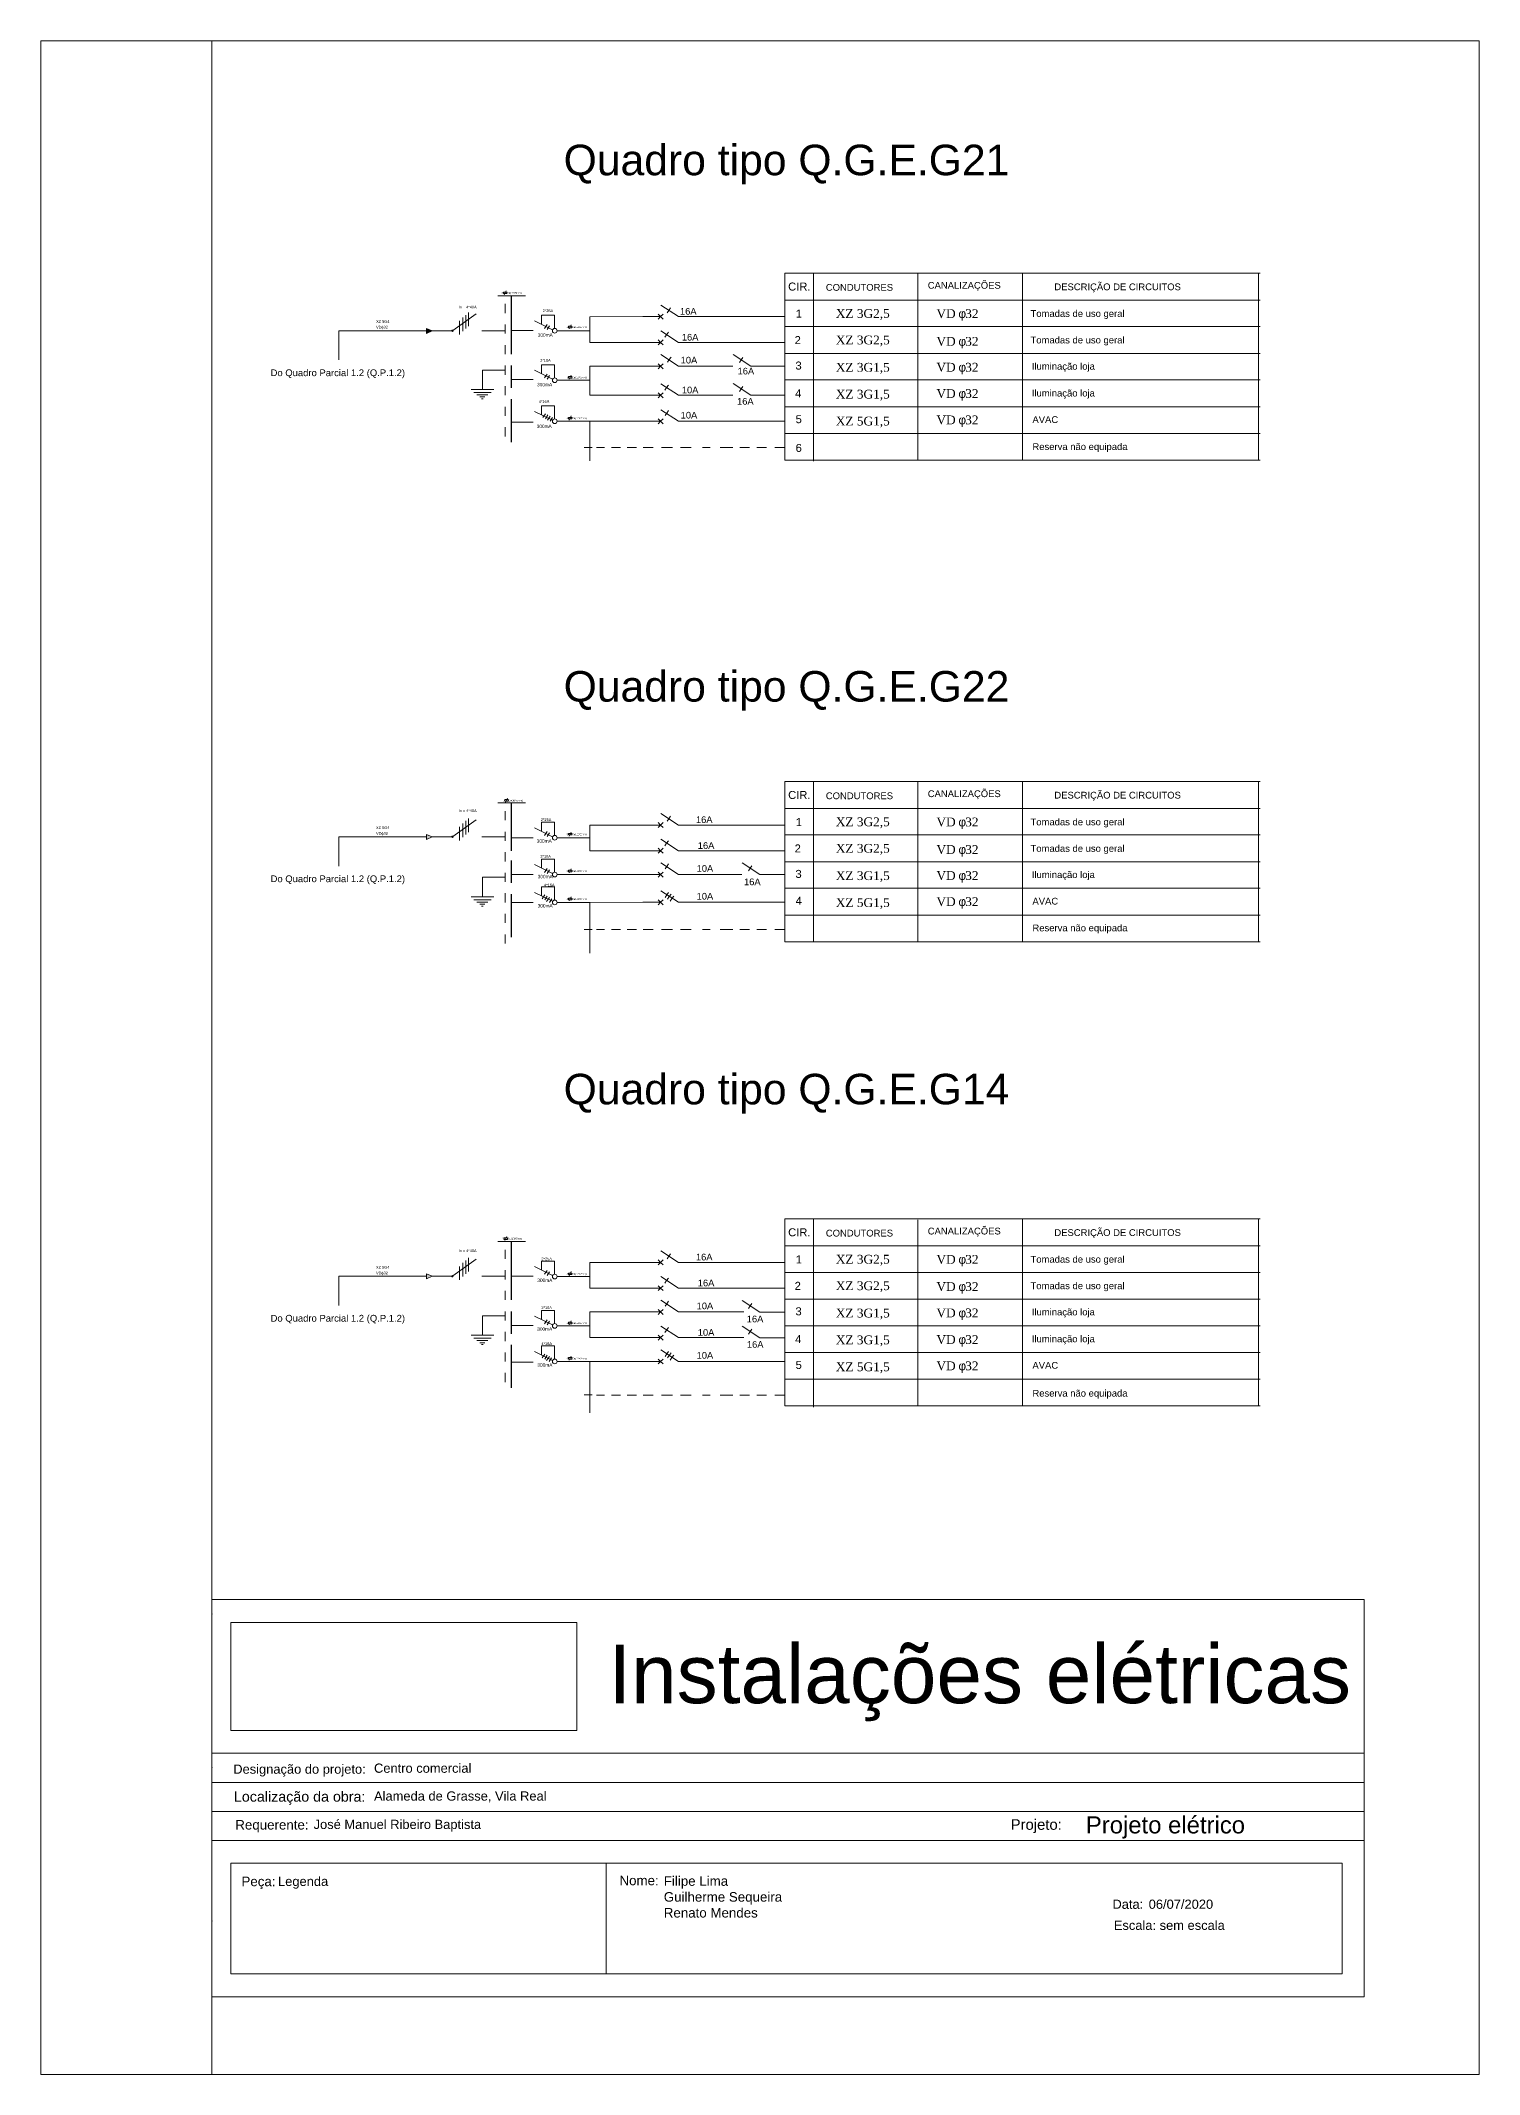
# Model space of a CAD drawing. Extents: x -17539 to 1421, y -3169 to 802964.
# Drawn here: x 628 to 649, y 381.67 to 411.37 of the extents above; entities that cross this region are included whole.
import ezdxf
from ezdxf.enums import TextEntityAlignment as Align

# ---------------------------------------------------------------- set-up
doc = ezdxf.new("R2010")
doc.units = 0
doc.header["$LTSCALE"] = 25
doc.header["$MEASUREMENT"] = 0
doc.linetypes.add('TRACO_PONTO', pattern=[500, 300, -100, 0.1, -99.9])
doc.layers.get('0').update_dxf_attribs({"lineweight": 9})
doc.styles.add('MtXpl_Symbol', font='symbol.ttf')
doc.styles.add('MtXpl_Times_New_Roma', font='times.ttf')
doc.styles.add('ROMANS', font='arial.ttf')
doc.styles.get("Standard").update_dxf_attribs({"font": 'arial.ttf'})

msp = doc.modelspace()

# ---------------------------------------------------------------- hatches: boundary and pattern name
h = msp.add_hatch()
h.set_pattern_fill('ANSI31', color=256)
h.paths.add_polyline_path([(633.632, 407.165), (633.632, 407.094), (633.717, 407.131)])
h = msp.add_hatch(color=256)
h.dxf.hatch_style = 1
h.paths.add_polyline_path([(633.632, 407.165), (633.632, 407.094), (633.717, 407.131)])
h = msp.add_hatch(color=256)
h.dxf.hatch_style = 1
h.paths.add_polyline_path([(633.717, 399.742), (633.632, 399.776), (633.632, 399.704)])
h.paths.add_polyline_path([(633.717, 393.324), (633.632, 393.358), (633.632, 393.287)])

# ---------------------------------------------------------------- linework, layer by layer
for p, q in [((628.002, 411.369), (628.002, 381.669)), ((628.002, 411.369), (649.002, 411.369)), ((630.502, 411.369), (630.502, 381.669)), ((649.002, 411.369), (649.002, 381.669)), ((649.002, 411.369), (649.002, 410.888)), ((638.863, 407.973), (645.804, 407.973)), ((638.863, 407.973), (638.863, 406.414)), ((639.282, 407.975), (639.282, 406.396)), ((640.804, 407.963), (640.804, 406.414)), ((642.333, 407.973), (642.333, 406.414)), ((645.778, 407.973), (645.778, 406.414)), ((634.675, 407.644), (635.078, 407.644)), ((634.805, 407.698), (634.757, 407.698)), ((634.757, 407.675), (634.757, 407.698)), ((634.757, 407.675), (634.805, 407.675)), ((634.767, 407.659), (634.798, 407.718)), ((634.783, 407.524), (634.783, 407.391)), ((634.805, 407.675), (634.805, 407.699)), ((637.312, 407.339), (637.055, 407.508)), ((638.863, 407.582), (645.804, 407.582)), ((639.083, 407.582), (645.804, 407.582)), ((634.017, 407.137), (634.361, 407.381)), ((634.116, 407.277), (634.116, 407.078)), ((634.162, 407.326), (634.162, 407.128)), ((634.207, 407.363), (634.207, 407.165)), ((634.246, 407.4), (634.246, 407.202)), ((634.783, 407.224), (634.783, 407.091)), ((635.474, 407.147), (635.21, 407.278)), ((635.313, 407.227), (635.313, 407.359)), ((635.313, 407.359), (635.504, 407.359)), ((635.396, 407.222), (635.355, 407.165)), ((635.429, 407.203), (635.395, 407.15)), ((635.504, 407.359), (635.504, 407.166)), ((635.754, 407.2), (635.706, 407.2)), ((635.706, 407.176), (635.706, 407.2)), ((635.716, 407.161), (635.747, 407.22)), ((635.753, 407.176), (635.753, 407.2)), ((636.017, 407.338), (636.794, 407.339)), ((636.017, 407.338), (636.017, 406.963)), ((636.794, 407.339), (637.051, 407.339)), ((637.051, 407.339), (637.016, 407.375)), ((637.051, 407.339), (637.016, 407.303)), ((637.028, 407.315), (637.028, 407.315)), ((637.028, 407.315), (637.028, 407.315)), ((637.028, 407.315), (637.028, 407.315)), ((637.028, 407.315), (637.028, 407.315)), ((637.051, 407.339), (637.088, 407.375)), ((637.051, 407.339), (637.088, 407.302)), ((637.172, 407.43), (637.146, 407.393)), ((637.172, 407.43), (637.198, 407.466)), ((637.312, 407.339), (638.367, 407.339)), ((638.367, 407.339), (638.861, 407.339)), ((638.863, 407.193), (645.804, 407.193)), ((633.632, 407.131), (632.352, 407.131)), ((632.352, 407.131), (632.352, 406.706)), ((633.632, 407.165), (633.632, 407.094)), ((633.632, 407.165), (633.717, 407.131)), ((633.632, 407.094), (633.717, 407.131)), ((633.873, 407.131), (633.717, 407.131)), ((634.783, 406.924), (634.783, 406.791)), ((634.87, 407.136), (635.192, 407.136)), ((635.539, 407.132), (636.017, 407.132)), ((635.706, 407.176), (635.754, 407.176)), ((636.017, 406.963), (636.794, 406.963)), ((636.794, 406.963), (637.051, 406.963)), ((637.051, 406.963), (637.016, 406.999)), ((637.051, 406.963), (637.016, 406.927)), ((637.028, 406.939), (637.028, 406.939)), ((637.028, 406.939), (637.028, 406.939)), ((637.028, 406.939), (637.028, 406.939)), ((637.028, 406.939), (637.028, 406.939)), ((637.051, 406.963), (637.088, 406.999)), ((637.051, 406.963), (637.088, 406.927)), ((637.312, 406.963), (637.055, 407.132)), ((637.139, 407.074), (637.114, 407.037)), ((637.139, 407.074), (637.165, 407.11)), ((637.312, 406.963), (638.367, 406.963)), ((637.556, 406.963), (637.554, 406.963)), ((638.863, 406.963), (638.367, 406.963)), ((634.783, 406.624), (634.783, 406.491)), ((635.313, 406.505), (635.313, 406.637)), ((635.313, 406.637), (635.504, 406.637)), ((635.504, 406.637), (635.504, 406.445)), ((636.017, 406.615), (636.794, 406.615)), ((636.017, 406.615), (636.017, 406.191)), ((636.794, 406.615), (637.051, 406.615)), ((637.051, 406.615), (637.016, 406.651)), ((637.051, 406.615), (637.016, 406.579)), ((637.051, 406.615), (637.088, 406.651)), ((637.051, 406.615), (637.088, 406.579)), ((637.312, 406.615), (637.055, 406.785)), ((637.176, 406.712), (637.151, 406.676)), ((637.176, 406.712), (637.203, 406.749)), ((637.312, 406.615), (637.556, 406.615)), ((637.556, 406.616), (637.554, 406.616)), ((637.556, 406.616), (638.106, 406.616)), ((638.367, 406.616), (638.11, 406.785)), ((638.226, 406.707), (638.201, 406.67)), ((638.226, 406.707), (638.253, 406.744)), ((638.864, 406.616), (638.367, 406.616)), ((638.863, 406.803), (645.805, 406.803)), ((638.863, 406.803), (638.863, 405.244)), ((639.282, 406.805), (639.282, 405.226)), ((640.804, 406.793), (640.804, 405.244)), ((642.333, 406.803), (642.333, 405.244)), ((645.778, 406.803), (645.778, 405.244)), ((634.451, 406.274), (634.451, 406.558)), ((634.783, 406.558), (634.451, 406.558)), ((634.783, 406.324), (634.783, 406.191)), ((634.871, 406.419), (635.192, 406.419)), ((635.474, 406.426), (635.21, 406.556)), ((635.396, 406.5), (635.355, 406.443)), ((635.429, 406.481), (635.395, 406.428)), ((635.539, 406.41), (636.017, 406.41)), ((635.754, 406.464), (635.706, 406.464)), ((635.706, 406.44), (635.706, 406.464)), ((635.706, 406.44), (635.754, 406.44)), ((635.716, 406.425), (635.747, 406.484)), ((635.753, 406.44), (635.753, 406.464)), ((637.028, 406.592), (637.028, 406.592)), ((637.028, 406.592), (637.028, 406.592)), ((637.028, 406.592), (637.028, 406.592)), ((637.028, 406.592), (637.028, 406.592)), ((637.312, 406.191), (637.055, 406.36)), ((637.139, 406.302), (637.114, 406.265)), ((637.139, 406.302), (637.165, 406.339)), ((638.367, 406.192), (638.11, 406.361)), ((638.226, 406.283), (638.253, 406.319)), ((638.863, 406.414), (645.805, 406.414)), ((634.287, 406.274), (634.615, 406.274)), ((634.323, 406.231), (634.578, 406.231)), ((634.37, 406.196), (634.527, 406.196)), ((634.414, 406.166), (634.484, 406.166)), ((634.438, 406.138), (634.462, 406.138)), ((634.783, 406.024), (634.783, 405.891)), ((635.313, 406.038), (635.504, 406.038)), ((635.313, 405.905), (635.313, 406.038)), ((635.504, 406.038), (635.504, 405.845)), ((636.017, 406.191), (636.794, 406.191)), ((636.794, 406.191), (637.051, 406.191)), ((637.051, 406.191), (637.016, 406.227)), ((637.051, 406.191), (637.016, 406.155)), ((637.028, 406.168), (637.028, 406.168)), ((637.028, 406.168), (637.028, 406.168)), ((637.028, 406.168), (637.028, 406.168)), ((637.028, 406.168), (637.028, 406.168)), ((637.051, 406.191), (637.088, 406.227)), ((637.051, 406.191), (637.088, 406.155)), ((637.312, 406.191), (637.556, 406.191)), ((637.556, 406.192), (637.554, 406.192)), ((637.556, 406.192), (638.106, 406.192)), ((638.226, 406.283), (638.201, 406.246)), ((638.863, 406.192), (638.367, 406.192)), ((638.863, 406.023), (645.804, 406.023)), ((634.783, 405.724), (634.783, 405.591)), ((634.871, 405.799), (635.192, 405.799)), ((635.474, 405.826), (635.21, 405.956)), ((635.373, 405.921), (635.332, 405.864)), ((635.406, 405.903), (635.371, 405.849)), ((635.439, 405.885), (635.398, 405.827)), ((635.473, 405.866), (635.438, 405.812)), ((635.539, 405.811), (636.017, 405.811)), ((635.754, 405.868), (635.706, 405.868)), ((635.706, 405.844), (635.706, 405.868)), ((635.706, 405.845), (635.754, 405.845)), ((635.716, 405.829), (635.747, 405.888)), ((635.753, 405.845), (635.753, 405.869)), ((636.017, 405.811), (636.794, 405.811)), ((636.017, 405.811), (636.017, 405.233)), ((636.794, 405.811), (637.051, 405.811)), ((637.051, 405.811), (637.016, 405.847)), ((637.051, 405.811), (637.016, 405.775)), ((637.028, 405.787), (637.028, 405.787)), ((637.028, 405.787), (637.028, 405.787)), ((637.028, 405.787), (637.028, 405.787)), ((637.028, 405.787), (637.028, 405.787)), ((637.051, 405.811), (637.088, 405.847)), ((637.051, 405.811), (637.088, 405.775)), ((637.312, 405.811), (637.055, 405.98)), ((637.142, 405.931), (637.117, 405.894)), ((637.142, 405.931), (637.168, 405.968)), ((637.312, 405.811), (638.862, 405.811)), ((637.556, 405.811), (637.554, 405.811)), ((636.054, 405.429), (635.936, 405.429)), ((636.232, 405.428), (636.114, 405.428)), ((636.464, 405.428), (636.334, 405.428)), ((636.697, 405.428), (636.565, 405.428)), ((636.941, 405.428), (636.798, 405.428)), ((637.225, 405.428), (637.063, 405.428)), ((637.499, 405.428), (637.342, 405.428)), ((637.776, 405.428), (637.663, 405.428)), ((638.105, 405.428), (637.92, 405.428)), ((638.35, 405.428), (638.209, 405.428)), ((638.595, 405.428), (638.458, 405.428)), ((638.864, 405.428), (638.719, 405.428)), ((638.863, 405.634), (645.805, 405.634)), ((638.863, 405.244), (645.805, 405.244)), ((638.863, 400.549), (645.804, 400.549)), ((638.863, 400.549), (638.863, 398.99)), ((639.282, 400.551), (639.282, 398.972)), ((640.804, 400.539), (640.804, 398.99)), ((642.333, 400.549), (642.333, 398.99)), ((645.778, 400.549), (645.778, 398.99)), ((634.675, 400.237), (635.078, 400.237)), ((634.825, 400.286), (634.777, 400.286)), ((634.777, 400.262), (634.777, 400.286)), ((634.777, 400.262), (634.825, 400.262)), ((634.783, 400.117), (634.783, 399.984)), ((634.787, 400.247), (634.818, 400.306)), ((634.825, 400.262), (634.825, 400.286)), ((637.312, 399.914), (637.055, 400.084)), ((638.863, 400.158), (645.804, 400.158)), ((639.083, 400.158), (645.804, 400.158)), ((633.632, 399.776), (633.632, 399.704)), ((633.632, 399.776), (633.717, 399.742)), ((634.017, 399.747), (634.361, 399.992)), ((634.116, 399.887), (634.116, 399.689)), ((634.162, 399.937), (634.162, 399.738)), ((634.207, 399.974), (634.207, 399.775)), ((634.246, 400.01), (634.246, 399.812)), ((634.783, 399.817), (634.783, 399.684)), ((635.474, 399.744), (635.21, 399.874)), ((635.313, 399.823), (635.313, 399.956)), ((635.313, 399.956), (635.504, 399.956)), ((635.396, 399.818), (635.355, 399.761)), ((635.429, 399.8), (635.395, 399.746)), ((635.504, 399.956), (635.504, 399.763)), ((635.706, 399.769), (635.706, 399.793)), ((635.754, 399.792), (635.706, 399.792)), ((635.706, 399.769), (635.753, 399.769)), ((635.716, 399.753), (635.747, 399.812)), ((635.753, 399.769), (635.753, 399.793)), ((636.017, 399.914), (636.794, 399.914)), ((636.017, 399.914), (636.017, 399.539)), ((636.794, 399.914), (637.051, 399.914)), ((637.051, 399.914), (637.016, 399.95)), ((637.051, 399.914), (637.016, 399.878)), ((637.028, 399.891), (637.028, 399.891)), ((637.028, 399.891), (637.028, 399.891)), ((637.028, 399.891), (637.028, 399.891)), ((637.028, 399.891), (637.028, 399.891)), ((637.051, 399.914), (637.088, 399.95)), ((637.051, 399.914), (637.088, 399.878)), ((637.172, 400.005), (637.146, 399.969)), ((637.172, 400.005), (637.198, 400.042)), ((637.312, 399.914), (638.498, 399.914)), ((638.498, 399.914), (638.862, 399.914)), ((638.863, 399.769), (645.804, 399.769)), ((633.632, 399.742), (632.352, 399.742)), ((632.352, 399.742), (632.352, 399.316)), ((633.632, 399.704), (633.717, 399.742)), ((633.873, 399.742), (633.717, 399.742)), ((634.783, 399.517), (634.783, 399.384)), ((634.87, 399.729), (635.192, 399.729)), ((635.539, 399.729), (636.017, 399.729)), ((636.017, 399.539), (636.794, 399.539)), ((636.794, 399.539), (637.051, 399.539)), ((637.051, 399.539), (637.016, 399.575)), ((637.051, 399.539), (637.016, 399.503)), ((637.028, 399.515), (637.028, 399.515)), ((637.028, 399.515), (637.028, 399.515)), ((637.028, 399.515), (637.028, 399.515)), ((637.028, 399.515), (637.028, 399.515)), ((637.051, 399.539), (637.088, 399.575)), ((637.051, 399.539), (637.088, 399.503)), ((637.312, 399.539), (637.055, 399.708)), ((637.139, 399.649), (637.114, 399.613)), ((637.139, 399.649), (637.165, 399.686)), ((637.312, 399.539), (637.556, 399.539)), ((638.863, 399.539), (637.554, 399.539)), ((634.783, 399.217), (634.783, 399.084)), ((634.871, 399.191), (635.192, 399.191)), ((635.474, 399.206), (635.21, 399.336)), ((635.313, 399.285), (635.313, 399.418)), ((635.313, 399.418), (635.504, 399.418)), ((635.396, 399.28), (635.355, 399.223)), ((635.429, 399.262), (635.395, 399.208)), ((635.504, 399.418), (635.504, 399.225)), ((635.539, 399.191), (636.017, 399.191)), ((635.754, 399.256), (635.706, 399.256)), ((635.706, 399.232), (635.706, 399.256)), ((635.706, 399.232), (635.753, 399.233)), ((635.716, 399.217), (635.747, 399.276)), ((635.753, 399.233), (635.753, 399.257)), ((636.017, 399.191), (636.794, 399.191)), ((636.794, 399.191), (637.051, 399.191)), ((637.051, 399.191), (637.016, 399.227)), ((637.051, 399.191), (637.016, 399.155)), ((637.051, 399.191), (637.088, 399.227)), ((637.051, 399.191), (637.088, 399.155)), ((637.312, 399.191), (637.055, 399.36)), ((637.142, 399.311), (637.117, 399.275)), ((637.142, 399.311), (637.168, 399.348)), ((637.312, 399.191), (637.556, 399.191)), ((637.98, 399.191), (637.554, 399.191)), ((637.98, 399.191), (638.237, 399.191)), ((638.498, 399.191), (638.241, 399.361)), ((638.357, 399.283), (638.332, 399.246)), ((638.357, 399.283), (638.384, 399.319)), ((638.864, 399.191), (638.498, 399.191)), ((638.863, 399.379), (645.805, 399.379)), ((638.863, 399.379), (638.863, 398.209)), ((639.282, 399.381), (639.282, 398.209)), ((640.804, 399.369), (640.804, 398.209)), ((642.333, 399.379), (642.333, 398.209)), ((645.778, 399.379), (645.778, 398.209)), ((634.451, 398.867), (634.451, 399.151)), ((634.783, 399.151), (634.451, 399.151)), ((634.783, 398.917), (634.783, 398.784)), ((635.474, 398.801), (635.21, 398.931)), ((635.313, 398.88), (635.313, 399.012)), ((635.313, 399.012), (635.504, 399.012)), ((635.363, 398.893), (635.322, 398.836)), ((635.396, 398.874), (635.361, 398.821)), ((635.504, 399.012), (635.504, 398.82)), ((637.028, 399.168), (637.028, 399.168)), ((637.028, 399.168), (637.028, 399.168)), ((637.028, 399.168), (637.028, 399.168)), ((637.028, 399.168), (637.028, 399.168)), ((637.312, 398.786), (637.055, 398.955)), ((637.142, 398.893), (637.117, 398.857)), ((637.142, 398.893), (637.168, 398.93)), ((637.176, 398.87), (637.203, 398.907)), ((637.216, 398.84), (637.242, 398.876)), ((638.863, 398.99), (645.805, 398.99)), ((634.287, 398.867), (634.615, 398.867)), ((634.323, 398.824), (634.578, 398.824)), ((634.37, 398.789), (634.527, 398.789)), ((634.414, 398.759), (634.484, 398.759)), ((634.438, 398.731), (634.462, 398.731)), ((634.783, 398.617), (634.783, 398.484)), ((634.871, 398.785), (635.192, 398.785)), ((635.429, 398.856), (635.388, 398.799)), ((635.462, 398.838), (635.428, 398.784)), ((635.539, 398.785), (636.017, 398.785)), ((635.754, 398.847), (635.706, 398.847)), ((635.706, 398.823), (635.706, 398.847)), ((635.706, 398.823), (635.753, 398.824)), ((635.716, 398.808), (635.747, 398.867)), ((635.753, 398.824), (635.753, 398.848)), ((636.017, 398.785), (636.794, 398.786)), ((636.017, 398.785), (636.017, 398.041)), ((636.794, 398.786), (637.051, 398.786)), ((637.051, 398.786), (637.016, 398.822)), ((637.051, 398.786), (637.016, 398.75)), ((637.028, 398.762), (637.028, 398.762)), ((637.028, 398.762), (637.028, 398.762)), ((637.028, 398.762), (637.028, 398.762)), ((637.028, 398.762), (637.028, 398.762)), ((637.051, 398.786), (637.088, 398.822)), ((637.051, 398.786), (637.088, 398.749)), ((637.176, 398.87), (637.151, 398.833)), ((637.216, 398.84), (637.19, 398.803)), ((637.312, 398.786), (637.556, 398.786)), ((638.864, 398.786), (637.554, 398.786)), ((638.863, 398.599), (645.804, 398.599)), ((634.783, 398.317), (634.783, 398.184)), ((636.054, 398.388), (635.936, 398.388)), ((636.232, 398.388), (636.114, 398.388)), ((636.464, 398.388), (636.334, 398.388)), ((636.697, 398.388), (636.565, 398.388)), ((636.941, 398.388), (636.798, 398.388)), ((637.225, 398.388), (637.063, 398.388)), ((637.499, 398.388), (637.342, 398.388)), ((637.776, 398.388), (637.663, 398.388)), ((638.105, 398.388), (637.92, 398.388)), ((638.35, 398.388), (638.209, 398.388)), ((638.595, 398.388), (638.458, 398.388)), ((638.864, 398.388), (638.719, 398.388)), ((638.863, 398.209), (645.805, 398.209)), ((638.863, 394.162), (645.804, 394.162)), ((638.863, 394.162), (638.863, 392.602)), ((639.282, 394.163), (639.282, 392.584)), ((640.804, 394.151), (640.804, 392.602)), ((642.333, 394.162), (642.333, 392.602)), ((645.778, 394.162), (645.778, 392.602)), ((634.675, 393.832), (635.078, 393.832)), ((634.816, 393.887), (634.768, 393.887)), ((634.768, 393.863), (634.768, 393.887)), ((634.768, 393.863), (634.816, 393.863)), ((634.778, 393.848), (634.809, 393.907)), ((634.816, 393.863), (634.816, 393.887)), ((634.017, 393.33), (634.361, 393.574)), ((634.207, 393.556), (634.207, 393.358)), ((634.246, 393.593), (634.246, 393.395)), ((634.783, 393.712), (634.783, 393.579)), ((635.313, 393.415), (635.313, 393.547)), ((635.313, 393.547), (635.504, 393.547)), ((635.504, 393.547), (635.504, 393.355)), ((636.017, 393.527), (636.794, 393.527)), ((636.017, 393.527), (636.017, 393.151)), ((636.794, 393.527), (637.051, 393.527)), ((637.051, 393.527), (637.016, 393.563)), ((637.051, 393.527), (637.016, 393.491)), ((637.051, 393.527), (637.088, 393.563)), ((637.051, 393.527), (637.088, 393.491)), ((637.312, 393.527), (637.055, 393.696)), ((637.172, 393.618), (637.146, 393.581)), ((637.172, 393.618), (637.198, 393.654)), ((637.312, 393.527), (637.556, 393.527)), ((638.863, 393.527), (637.554, 393.527)), ((638.863, 393.771), (645.804, 393.771)), ((639.083, 393.771), (645.804, 393.771)), ((633.632, 393.324), (632.352, 393.324)), ((632.352, 393.324), (632.352, 392.898)), ((633.632, 393.358), (633.632, 393.287)), ((633.632, 393.358), (633.717, 393.324)), ((633.632, 393.287), (633.717, 393.324)), ((633.873, 393.324), (633.717, 393.324)), ((634.116, 393.469), (634.116, 393.271)), ((634.162, 393.519), (634.162, 393.321)), ((634.783, 393.412), (634.783, 393.279)), ((634.87, 393.324), (635.192, 393.324)), ((635.474, 393.336), (635.21, 393.466)), ((635.396, 393.41), (635.355, 393.353)), ((635.429, 393.391), (635.395, 393.338)), ((635.539, 393.32), (636.017, 393.32)), ((635.754, 393.372), (635.706, 393.372)), ((635.706, 393.348), (635.706, 393.372)), ((635.706, 393.348), (635.753, 393.348)), ((635.716, 393.333), (635.747, 393.392)), ((635.753, 393.348), (635.753, 393.372)), ((637.028, 393.503), (637.028, 393.503)), ((637.028, 393.503), (637.028, 393.503)), ((637.028, 393.503), (637.028, 393.503)), ((637.028, 393.503), (637.028, 393.503)), ((637.312, 393.151), (637.055, 393.32)), ((637.139, 393.262), (637.114, 393.225)), ((637.139, 393.262), (637.165, 393.299)), ((638.863, 393.381), (645.804, 393.381)), ((634.783, 393.112), (634.783, 392.979)), ((636.017, 393.151), (636.794, 393.151)), ((636.794, 393.151), (637.051, 393.151)), ((637.051, 393.151), (637.016, 393.187)), ((637.051, 393.151), (637.016, 393.115)), ((637.028, 393.128), (637.028, 393.128)), ((637.028, 393.128), (637.028, 393.128)), ((637.028, 393.128), (637.028, 393.128)), ((637.028, 393.128), (637.028, 393.128)), ((637.051, 393.151), (637.088, 393.187)), ((637.051, 393.151), (637.088, 393.115)), ((637.312, 392.803), (637.055, 392.973)), ((637.142, 392.924), (637.168, 392.96)), ((637.312, 393.151), (637.556, 393.151)), ((638.863, 393.152), (637.554, 393.152)), ((638.498, 392.802), (638.241, 392.971)), ((638.863, 392.992), (645.805, 392.992)), ((638.863, 392.992), (638.863, 391.432)), ((639.282, 392.993), (639.282, 391.414)), ((640.804, 392.981), (640.804, 391.432)), ((642.333, 392.992), (642.333, 391.432)), ((645.778, 392.992), (645.778, 391.432)), ((634.451, 392.462), (634.451, 392.746)), ((634.783, 392.746), (634.451, 392.746)), ((634.783, 392.812), (634.783, 392.679)), ((635.474, 392.614), (635.21, 392.744)), ((635.313, 392.693), (635.313, 392.826)), ((635.313, 392.826), (635.504, 392.826)), ((635.396, 392.688), (635.355, 392.631)), ((635.429, 392.669), (635.395, 392.616)), ((635.504, 392.826), (635.504, 392.633)), ((635.754, 392.655), (635.706, 392.655)), ((635.706, 392.631), (635.706, 392.655)), ((635.716, 392.616), (635.747, 392.674)), ((635.753, 392.631), (635.753, 392.655)), ((636.017, 392.803), (636.794, 392.803)), ((636.017, 392.803), (636.017, 392.428)), ((636.794, 392.803), (637.051, 392.803)), ((637.051, 392.803), (637.016, 392.839)), ((637.051, 392.803), (637.016, 392.768)), ((637.028, 392.78), (637.028, 392.78)), ((637.028, 392.78), (637.028, 392.78)), ((637.028, 392.78), (637.028, 392.78)), ((637.028, 392.78), (637.028, 392.78)), ((637.051, 392.803), (637.088, 392.839)), ((637.051, 392.803), (637.088, 392.767)), ((637.142, 392.924), (637.117, 392.887)), ((637.312, 392.803), (637.556, 392.803)), ((637.556, 392.803), (638.006, 392.803)), ((638.006, 392.803), (638.264, 392.803)), ((638.357, 392.893), (638.332, 392.856)), ((638.357, 392.893), (638.384, 392.929)), ((638.498, 392.802), (638.862, 392.802)), ((634.287, 392.462), (634.615, 392.462)), ((634.323, 392.419), (634.578, 392.419)), ((634.37, 392.384), (634.527, 392.384)), ((634.414, 392.354), (634.484, 392.354)), ((634.783, 392.512), (634.783, 392.379)), ((634.871, 392.607), (635.192, 392.607)), ((635.539, 392.599), (636.017, 392.599)), ((635.706, 392.631), (635.753, 392.631)), ((636.017, 392.428), (636.794, 392.428)), ((636.794, 392.428), (637.051, 392.428)), ((637.051, 392.428), (637.016, 392.464)), ((637.051, 392.428), (637.016, 392.392)), ((637.028, 392.404), (637.028, 392.404)), ((637.028, 392.404), (637.028, 392.404)), ((637.028, 392.404), (637.028, 392.404)), ((637.028, 392.404), (637.028, 392.404)), ((637.051, 392.428), (637.088, 392.464)), ((637.051, 392.428), (637.088, 392.392)), ((637.312, 392.428), (637.055, 392.597)), ((637.139, 392.538), (637.114, 392.502)), ((637.139, 392.538), (637.165, 392.575)), ((637.312, 392.428), (638.007, 392.428)), ((638.007, 392.428), (638.264, 392.428)), ((638.499, 392.426), (638.241, 392.595)), ((638.358, 392.517), (638.333, 392.48)), ((638.358, 392.517), (638.384, 392.554)), ((638.499, 392.426), (638.861, 392.426)), ((638.863, 392.602), (645.805, 392.602)), ((634.438, 392.326), (634.462, 392.326)), ((634.783, 392.212), (634.783, 392.079)), ((634.871, 392.069), (635.192, 392.069)), ((635.474, 392.095), (635.21, 392.225)), ((635.313, 392.307), (635.504, 392.307)), ((635.313, 392.174), (635.313, 392.307)), ((635.361, 392.188), (635.32, 392.131)), ((635.394, 392.17), (635.359, 392.116)), ((635.427, 392.152), (635.386, 392.094)), ((635.461, 392.133), (635.426, 392.079)), ((635.504, 392.307), (635.504, 392.114)), ((635.539, 392.08), (636.017, 392.08)), ((635.754, 392.136), (635.706, 392.136)), ((635.706, 392.112), (635.706, 392.136)), ((635.706, 392.112), (635.753, 392.112)), ((635.716, 392.097), (635.747, 392.156)), ((635.753, 392.112), (635.753, 392.136)), ((636.017, 392.08), (636.794, 392.08)), ((636.017, 392.076), (636.017, 391.332)), ((636.794, 392.08), (637.051, 392.08)), ((637.051, 392.08), (637.016, 392.116)), ((637.051, 392.08), (637.016, 392.044)), ((637.028, 392.057), (637.028, 392.057)), ((637.028, 392.057), (637.028, 392.057)), ((637.028, 392.057), (637.028, 392.057)), ((637.028, 392.057), (637.028, 392.057)), ((637.051, 392.08), (637.088, 392.116)), ((637.051, 392.08), (637.088, 392.044)), ((637.312, 392.08), (637.055, 392.249)), ((637.142, 392.191), (637.117, 392.154)), ((637.142, 392.191), (637.168, 392.228)), ((637.176, 392.168), (637.151, 392.131)), ((637.176, 392.168), (637.203, 392.204)), ((637.216, 392.137), (637.19, 392.1)), ((637.216, 392.137), (637.242, 392.174)), ((637.312, 392.08), (637.556, 392.08)), ((638.864, 392.081), (637.554, 392.081)), ((638.863, 392.211), (645.804, 392.211)), ((634.783, 391.912), (634.783, 391.779)), ((638.863, 391.822), (645.805, 391.822)), ((636.054, 391.591), (635.936, 391.591)), ((636.232, 391.59), (636.114, 391.59)), ((636.464, 391.59), (636.334, 391.59)), ((636.697, 391.59), (636.565, 391.59)), ((636.941, 391.59), (636.798, 391.59)), ((637.225, 391.59), (637.063, 391.59)), ((637.499, 391.59), (637.342, 391.59)), ((637.776, 391.59), (637.663, 391.59)), ((638.105, 391.59), (637.92, 391.59)), ((638.35, 391.59), (638.209, 391.59)), ((638.595, 391.59), (638.458, 391.59)), ((638.864, 391.59), (638.719, 391.59)), ((638.863, 391.432), (645.805, 391.432)), ((630.502, 388.603), (647.319, 388.603)), ((647.319, 388.603), (647.319, 382.802)), ((630.778, 388.27), (635.827, 388.27)), ((630.778, 388.27), (630.778, 386.691)), ((635.827, 388.27), (635.827, 386.691)), ((630.778, 386.691), (635.827, 386.691)), ((630.502, 386.361), (647.319, 386.361)), ((630.502, 385.932), (647.319, 385.932)), ((630.502, 385.509), (647.319, 385.509)), ((630.502, 385.086), (647.319, 385.086)), ((630.778, 384.753), (646.998, 384.753)), ((630.778, 384.42), (630.778, 384.753)), ((636.256, 384.753), (636.256, 383.135)), ((646.998, 383.135), (646.998, 384.753)), ((630.778, 384.42), (630.778, 383.135)), ((646.998, 383.135), (630.778, 383.135)), ((647.319, 382.802), (630.502, 382.802)), ((628.002, 381.669), (649.002, 381.669))]:
    msp.add_line(p, q)
at = {"lineweight": 30}
for p, q in [((634.871, 407.644), (634.871, 406.793)), ((634.871, 406.624), (634.871, 406.298)), ((634.871, 406.133), (634.871, 405.507)), ((634.871, 400.237), (634.871, 399.539)), ((634.871, 399.395), (634.871, 399.07)), ((634.871, 398.905), (634.871, 398.279)), ((634.871, 393.832), (634.871, 392.981)), ((634.871, 392.812), (634.871, 392.486)), ((634.871, 392.321), (634.871, 391.695))]:
    msp.add_line(p, q, dxfattribs=at)
at = {"linetype": 'TRACO_PONTO'}
for p, q in [((634.015, 407.131), (633.873, 407.131)), ((634.443, 407.134), (634.783, 407.134)), ((634.015, 399.742), (633.873, 399.742)), ((634.443, 399.742), (634.783, 399.742)), ((634.015, 393.324), (633.873, 393.324)), ((634.441, 393.324), (634.78, 393.324))]:
    msp.add_line(p, q, dxfattribs=at)
for centre, radius in [((634.013, 407.132), 0.0104), ((635.505, 407.132), 0.0342), ((635.505, 406.41), 0.0342), ((635.505, 405.811), 0.0342), ((635.505, 399.729), 0.0342), ((634.013, 399.743), 0.0104), ((635.505, 399.191), 0.0342), ((635.505, 398.785), 0.0342), ((634.013, 393.325), 0.0104), ((635.505, 393.32), 0.0342), ((635.505, 392.599), 0.0342), ((635.505, 392.08), 0.0342)]:
    msp.add_circle(centre, radius)
for p in [(630.502, 388.394), (630.502, 386.152), (630.502, 383.911)]:
    msp.add_point(p)

# ---------------------------------------------------------------- texts
for s, height, style, p in [('CIR.', 0.1168, 'ROMANS', (638.913, 407.72)), ('CONDUTORES', 0.0988, 'ROMANS', (639.463, 407.717)), ('CANALIZAÇÕES', 0.09875, 'ROMANS', (640.951, 407.747)), ('DESCRIÇÃO DE CIRCUITOS', 0.09875, 'ROMANS', (642.799, 407.725)), ('In = 4*40A ', 0.04037, 'ROMANS', (634.101, 407.458)), (' VDϕ32', 0.0404, 'ROMANS', (632.882, 407.165)), (' XZ 5G4', 0.0404, 'ROMANS', (632.882, 407.248)), ('2*25A', 0.0404, 'ROMANS', (635.329, 407.405)), ('16A', 0.0974, 'ROMANS', (637.334, 407.368)), ('1', 0.117, 'ROMANS', (639.024, 407.324)), ('XZ 3G2,5', 0.1285, 'MtXpl_Times_New_Roma', (639.609, 407.321)), ('VD ', 0.1285, 'MtXpl_Times_New_Roma', (641.078, 407.319)), ('f', 0.129, 'MtXpl_Symbol', (641.399, 407.319)), ('32', 0.1285, 'MtXpl_Times_New_Roma', (641.498, 407.319)), ('Tomadas de uso geral', 0.09875, 'ROMANS', (642.451, 407.335)), ('16A', 0.0974, 'ROMANS', (637.361, 406.99)), ('2', 0.117, 'ROMANS', (639.008, 406.938)), ('XZ 3G2,5', 0.1285, 'MtXpl_Times_New_Roma', (639.609, 406.934)), ('VD ', 0.1285, 'MtXpl_Times_New_Roma', (641.078, 406.914)), ('f', 0.129, 'MtXpl_Symbol', (641.399, 406.914)), ('32', 0.1285, 'MtXpl_Times_New_Roma', (641.498, 406.914)), ('Tomadas de uso geral', 0.09875, 'ROMANS', (642.451, 406.948)), ('2*10A', 0.0404, 'ROMANS', (635.293, 406.68)), ('10A', 0.0974, 'ROMANS', (637.344, 406.655)), ('16A', 0.0974, 'ROMANS', (638.175, 406.495)), ('3', 0.117, 'ROMANS', (639.02, 406.566)), ('XZ 3G1,5', 0.1285, 'MtXpl_Times_New_Roma', (639.609, 406.535)), ('VD ', 0.1285, 'MtXpl_Times_New_Roma', (641.078, 406.536)), ('f', 0.129, 'MtXpl_Symbol', (641.399, 406.536)), ('32', 0.1285, 'MtXpl_Times_New_Roma', (641.498, 406.536)), ('Iluminação loja', 0.09875, 'ROMANS', (642.47, 406.565)), ('Do Quadro Parcial 1.2 (Q.P.1.2)', 0.09875, 'ROMANS', (631.358, 406.47)), ('10A', 0.0974, 'ROMANS', (637.361, 406.219)), ('4*16A', 0.0404, 'ROMANS', (635.273, 406.079)), ('16A', 0.0974, 'ROMANS', (638.167, 406.053)), ('4', 0.117, 'ROMANS', (639.015, 406.16)), ('XZ 3G1,5', 0.1285, 'MtXpl_Times_New_Roma', (639.609, 406.143)), ('VD ', 0.1285, 'MtXpl_Times_New_Roma', (641.078, 406.152)), ('f', 0.129, 'MtXpl_Symbol', (641.399, 406.152)), ('32', 0.1285, 'MtXpl_Times_New_Roma', (641.498, 406.152)), ('Iluminação loja', 0.09875, 'ROMANS', (642.47, 406.173)), ('10A', 0.0974, 'ROMANS', (637.344, 405.851)), ('5', 0.117, 'ROMANS', (639.022, 405.783)), ('XZ 5G1,5', 0.1285, 'MtXpl_Times_New_Roma', (639.609, 405.75)), ('VD ', 0.1285, 'MtXpl_Times_New_Roma', (641.078, 405.767)), ('f', 0.129, 'MtXpl_Symbol', (641.399, 405.767)), ('32', 0.1285, 'MtXpl_Times_New_Roma', (641.498, 405.767)), ('AVAC', 0.0988, 'ROMANS', (642.479, 405.786)), ('6', 0.117, 'ROMANS', (639.022, 405.363)), ('Reserva não equipada', 0.09875, 'ROMANS', (642.479, 405.391)), ('CIR.', 0.1168, 'ROMANS', (638.913, 400.295)), ('CONDUTORES', 0.0988, 'ROMANS', (639.463, 400.292)), ('CANALIZAÇÕES', 0.09875, 'ROMANS', (640.951, 400.322)), ('DESCRIÇÃO DE CIRCUITOS', 0.09875, 'ROMANS', (642.799, 400.301)), ('In = 4*40A ', 0.04037, 'ROMANS', (634.101, 400.103)), (' VDϕ32', 0.0404, 'ROMANS', (632.882, 399.772)), (' XZ 5G4', 0.0404, 'ROMANS', (632.882, 399.855)), ('2*25A', 0.0404, 'ROMANS', (635.303, 399.973)), ('16A', 0.0974, 'ROMANS', (637.567, 399.944)), ('1', 0.117, 'ROMANS', (639.024, 399.899)), ('XZ 3G2,5', 0.1285, 'MtXpl_Times_New_Roma', (639.609, 399.897)), ('VD ', 0.1285, 'MtXpl_Times_New_Roma', (641.078, 399.895)), ('f', 0.129, 'MtXpl_Symbol', (641.399, 399.895)), ('32', 0.1285, 'MtXpl_Times_New_Roma', (641.498, 399.895)), ('Tomadas de uso geral', 0.09875, 'ROMANS', (642.451, 399.91)), ('2*10A', 0.0404, 'ROMANS', (635.295, 399.436)), ('16A', 0.0974, 'ROMANS', (637.594, 399.566)), ('2', 0.117, 'ROMANS', (639.008, 399.514)), ('XZ 3G2,5', 0.1285, 'MtXpl_Times_New_Roma', (639.609, 399.51)), ('VD ', 0.1285, 'MtXpl_Times_New_Roma', (641.078, 399.493)), ('f', 0.129, 'MtXpl_Symbol', (641.399, 399.493)), ('32', 0.1285, 'MtXpl_Times_New_Roma', (641.498, 399.493)), ('Tomadas de uso geral', 0.09875, 'ROMANS', (642.451, 399.523)), ('Do Quadro Parcial 1.2 (Q.P.1.2)', 0.09875, 'ROMANS', (631.358, 399.08)), ('10A', 0.0974, 'ROMANS', (637.577, 399.231)), ('3', 0.117, 'ROMANS', (639.02, 399.142)), ('XZ 3G1,5', 0.1285, 'MtXpl_Times_New_Roma', (639.609, 399.111)), ('VD ', 0.1285, 'MtXpl_Times_New_Roma', (641.078, 399.113)), ('f', 0.129, 'MtXpl_Symbol', (641.399, 399.113)), ('32', 0.1285, 'MtXpl_Times_New_Roma', (641.498, 399.113)), ('Iluminação loja', 0.09875, 'ROMANS', (642.47, 399.14)), ('4*16A', 0.0404, 'ROMANS', (635.35, 399.019)), ('10A', 0.0974, 'ROMANS', (637.577, 398.826)), ('16A', 0.0974, 'ROMANS', (638.269, 399.036)), ('4', 0.117, 'ROMANS', (639.022, 398.75)), ('XZ 5G1,5', 0.1285, 'MtXpl_Times_New_Roma', (639.609, 398.717)), ('VD ', 0.1285, 'MtXpl_Times_New_Roma', (641.078, 398.732)), ('f', 0.129, 'MtXpl_Symbol', (641.399, 398.732)), ('32', 0.1285, 'MtXpl_Times_New_Roma', (641.498, 398.732)), ('AVAC', 0.0988, 'ROMANS', (642.479, 398.753)), ('Reserva não equipada', 0.09875, 'ROMANS', (642.479, 398.362)), ('CIR.', 0.1168, 'ROMANS', (638.913, 393.908)), ('CONDUTORES', 0.0988, 'ROMANS', (639.463, 393.905)), ('CANALIZAÇÕES', 0.09875, 'ROMANS', (640.951, 393.935)), ('DESCRIÇÃO DE CIRCUITOS', 0.09875, 'ROMANS', (642.799, 393.913)), ('In = 4*40A ', 0.04037, 'ROMANS', (634.101, 393.678)), ('2*25A', 0.0404, 'ROMANS', (635.311, 393.558)), ('16A', 0.0974, 'ROMANS', (637.567, 393.556)), ('1', 0.117, 'ROMANS', (639.024, 393.512)), ('XZ 3G2,5', 0.1285, 'MtXpl_Times_New_Roma', (639.609, 393.509)), ('VD ', 0.1285, 'MtXpl_Times_New_Roma', (641.078, 393.507)), ('f', 0.129, 'MtXpl_Symbol', (641.399, 393.507)), ('32', 0.1285, 'MtXpl_Times_New_Roma', (641.498, 393.507)), ('Tomadas de uso geral', 0.09875, 'ROMANS', (642.451, 393.523)), (' VDϕ32', 0.0404, 'ROMANS', (632.882, 393.351)), (' XZ 5G4', 0.0404, 'ROMANS', (632.882, 393.434)), ('16A', 0.0974, 'ROMANS', (637.594, 393.178)), ('2', 0.117, 'ROMANS', (639.008, 393.126)), ('XZ 3G2,5', 0.1285, 'MtXpl_Times_New_Roma', (639.609, 393.122)), ('VD ', 0.1285, 'MtXpl_Times_New_Roma', (641.078, 393.11)), ('32', 0.1285, 'MtXpl_Times_New_Roma', (641.498, 393.11)), ('Tomadas de uso geral', 0.09875, 'ROMANS', (642.451, 393.136)), ('10A', 0.0974, 'ROMANS', (637.577, 392.843)), ('f', 0.129, 'MtXpl_Symbol', (641.399, 393.11)), ('Do Quadro Parcial 1.2 (Q.P.1.2)', 0.09875, 'ROMANS', (631.358, 392.662)), ('2*10A', 0.0404, 'ROMANS', (635.31, 392.847)), ('16A', 0.0974, 'ROMANS', (638.309, 392.652)), ('3', 0.117, 'ROMANS', (639.02, 392.754)), ('XZ 3G1,5', 0.1285, 'MtXpl_Times_New_Roma', (639.609, 392.723)), ('VD ', 0.1285, 'MtXpl_Times_New_Roma', (641.078, 392.725)), ('f', 0.129, 'MtXpl_Symbol', (641.399, 392.725)), ('32', 0.1285, 'MtXpl_Times_New_Roma', (641.498, 392.725)), ('Iluminação loja', 0.09875, 'ROMANS', (642.47, 392.753)), ('4*16A', 0.0404, 'ROMANS', (635.312, 392.32)), ('10A', 0.0974, 'ROMANS', (637.594, 392.455)), ('16A', 0.0974, 'ROMANS', (638.311, 392.28)), ('4', 0.117, 'ROMANS', (639.015, 392.348)), ('XZ 3G1,5', 0.1285, 'MtXpl_Times_New_Roma', (639.609, 392.331)), ('VD ', 0.1285, 'MtXpl_Times_New_Roma', (641.078, 392.336)), ('f', 0.129, 'MtXpl_Symbol', (641.399, 392.336)), ('32', 0.1285, 'MtXpl_Times_New_Roma', (641.498, 392.336)), ('Iluminação loja', 0.09875, 'ROMANS', (642.47, 392.361)), ('10A', 0.0974, 'ROMANS', (637.577, 392.12)), ('5', 0.117, 'ROMANS', (639.022, 391.971)), ('XZ 5G1,5', 0.1285, 'MtXpl_Times_New_Roma', (639.609, 391.938)), ('VD ', 0.1285, 'MtXpl_Times_New_Roma', (641.078, 391.952)), ('f', 0.129, 'MtXpl_Symbol', (641.399, 391.952)), ('32', 0.1285, 'MtXpl_Times_New_Roma', (641.498, 391.952)), ('AVAC', 0.0988, 'ROMANS', (642.479, 391.974)), ('Reserva não equipada', 0.09875, 'ROMANS', (642.479, 391.567))]:
    msp.add_text(s, height=height, dxfattribs=dict(style=style)).set_placement(p)
at = {"style": 'ROMANS'}
for s, p in [('5      Cu(10X5mm)', (634.876, 407.685)), ('3      Cu(12X2mm)', (635.825, 407.187)), ('3      Cu(12X2mm)', (635.825, 406.451)), ('5      Cu(12X2mm)', (635.825, 405.855)), ('5      Cu(10X5mm)', (634.896, 400.273)), ('3      Cu(12X2mm)', (635.825, 399.779)), ('3      Cu(12X2mm)', (635.825, 399.243)), ('5      Cu(12X2mm)', (635.825, 398.834)), ('5      Cu(10X5mm)', (634.887, 393.874)), ('3      Cu(12X2mm)', (635.825, 393.359)), ('3      Cu(12X2mm)', (635.825, 392.641)), ('5      Cu(12X2mm)', (635.825, 392.123))]:
    msp.add_text(s, height=0.02538, dxfattribs=at).set_placement(p, align=Align.MIDDLE_CENTER)
at = {"attachment_point": 1}
for s, width, gutter_width, heights, insert, char_height in [('Quadro tipo Q.G.E.G21', 6.6246, 2.229, [0.788], (635.636, 409.85), 0.44575), ('Quadro tipo Q.G.E.G22', 6.6246, 2.229, [0.788], (635.636, 402.163), 0.44575), ('Quadro tipo Q.G.E.G14', 7.49137, 2.229, [0.918], (635.636, 396.281), 0.44575), ('Filipe Lima\\PGuilherme Sequeira\\PRenato Mendes', 1.91251, 0.695, [1.016], (637.098, 384.562), 0.13907)]:
    msp.add_mtext_dynamic_manual_height_columns(s, width=width, gutter_width=gutter_width, heights=heights, dxfattribs=dict(at, insert=insert, char_height=char_height))
for s, insert, char_height, width in [('300mA', (635.257, 407.097), 0.0496, 0.08125), ('300mA', (635.248, 406.372), 0.0496, 0.08125), ('300mA', (635.242, 405.761), 0.0496, 0.08125), ('300mA', (635.243, 399.706), 0.0496, 0.08125), ('300mA', (635.257, 399.187), 0.0496, 0.08125), ('300mA', (635.256, 398.76), 0.0496, 0.08125), ('300mA', (635.251, 393.291), 0.0496, 0.08125), ('300mA', (635.25, 392.579), 0.0496, 0.08125), ('300mA', (635.252, 392.053), 0.0496, 0.08125), ('Instalações elétricas', (636.288, 387.946), 0.85663, 10.8783), ('Designação do projeto:', (630.813, 386.194), 0.1346, 2.08364), ('Centro comercial', (632.868, 386.208), 0.1346, 2.08364), ('Localização da obra:', (630.823, 385.8), 0.14887, 2.30464), ('Alameda de Grasse, Vila Real', (632.868, 385.801), 0.1346, 2.83899), ('Requerente:', (630.843, 385.383), 0.13907, 2.15283), ('José Manuel Ribeiro Baptista', (631.986, 385.387), 0.1346, 2.83899), ('Projeto:', (642.162, 385.395), 0.1549, 2.39854), ('Projeto elétrico', (643.259, 385.437), 0.24933, 3.85974), ('Peça:', (630.933, 384.556), 0.1391, 2.15283), ('Legenda', (631.467, 384.555), 0.1346, 2.83899), ('Nome:', (636.451, 384.57), 0.1391, 0.56614), ('Data:', (643.647, 384.221), 0.1346, 2.08364), ('06/07/2020', (644.176, 384.221), 0.1346, 2.08364), ('Escala:', (643.667, 383.913), 0.1346, 2.08364), ('sem escala', (644.336, 383.913), 0.1346, 2.08364)]:
    msp.add_mtext(s, dxfattribs=dict(at, insert=insert, char_height=char_height, width=width))

doc.saveas('drawing.dxf')
